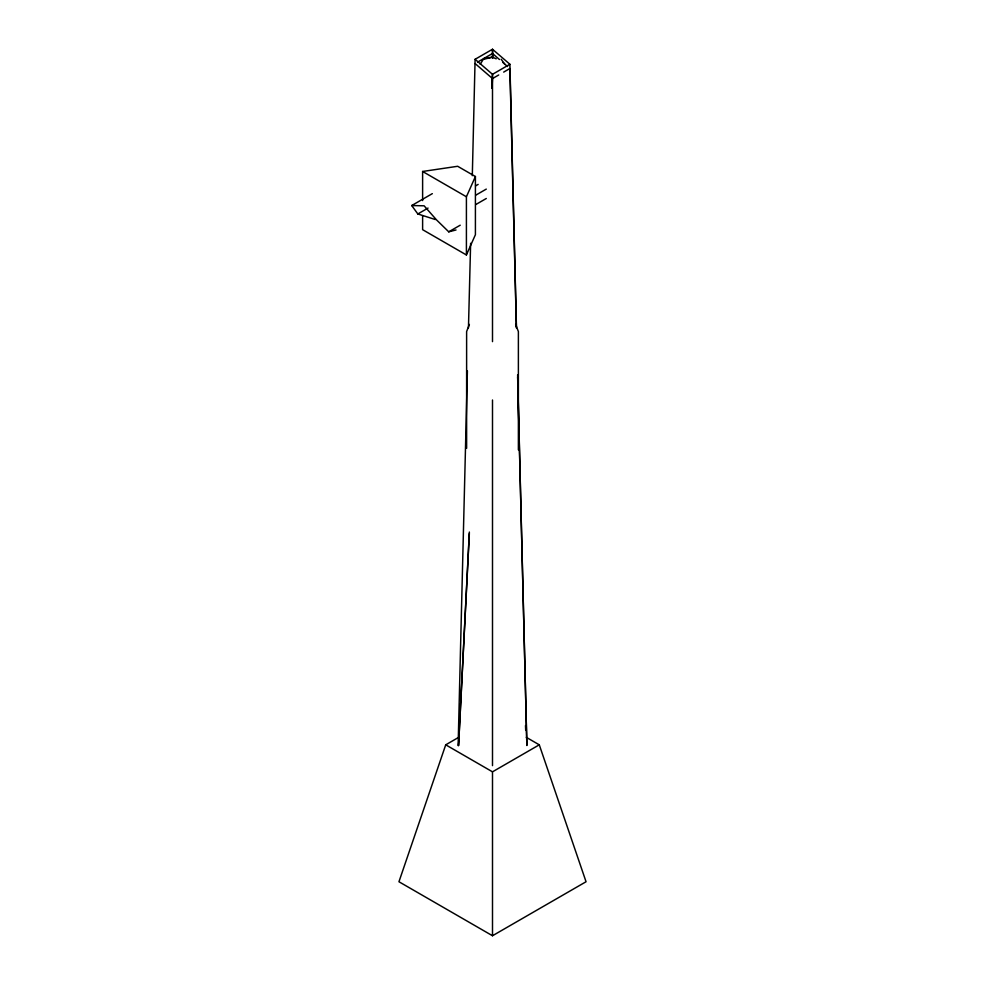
<?xml version="1.0" encoding="UTF-8"?>
<svg xmlns="http://www.w3.org/2000/svg" width="985" height="985" viewBox="0 0 985 985"><rect width="100%" height="100%" fill="white"/><g stroke="black" fill="none" stroke-linecap="round" stroke-linejoin="round"><path stroke-width="1.48" d="M492.5 935.75L492.5 771.834L539.275 744.82L586.05 881.747L492.5 935.75L398.95 881.747L445.725 744.82L458.714 737.322M492.5 765.628L492.5 399.996M492.5 341.623L492.5 74.318L475.102 59.297L492.5 49.25L509.898 64.271L516.448 327.242M458.123 745.546L467.395 370.951M468.454 327.956L470.633 243.258M472.308 175.675L475.102 59.297M458.567 745.534L469.352 532.035M491.798 88.133L492.5 74.318L509.898 64.271M458.567 745.534L469.352 533.451M492.032 87.788L492.5 78.566L475.102 63.545M469.389 324.41L466.619 331.539L466.619 448.323M422.614 215.887L422.614 229.677L466.41 254.955L466.41 196.766L475.41 176.524L457.668 166.28L422.614 171.476L422.614 200.583M466.41 254.955L475.41 234.713L475.41 176.524M480.2 64.271L483.807 58.521L492.5 57.167L496.231 58.817M477.59 62.104L492.5 53.498L499.457 59.506M492.5 78.566L498.718 74.971M503.68 72.102L509.898 68.519L516.399 327.968M435.333 219.532L417.837 213.967L411.718 205.545L432.329 193.639M417.837 213.967L428.032 208.081M475.558 185.894L478.156 184.404M475.903 195.092L486.294 189.095M475.903 204.486L486.294 198.49M411.718 205.545L424.104 205.803L436.503 219.864L448.741 231.82L460.217 225.196M448.741 231.82L456.018 229.973M483.807 59.248L492.5 57.167M422.614 171.476L466.41 196.766M526.285 737.322L539.275 744.82M445.725 744.82L492.5 771.834M502.941 62.511L507.57 66.512M501.193 59.248L504.8 64.271M515.611 324.41L518.381 331.539L518.381 449.862M492.722 58.103L492.5 49.25L492.5 58.115M525.485 725.551L525.707 730.217M517.63 374.903L526.864 745.522L517.63 377.095"/></g></svg>
